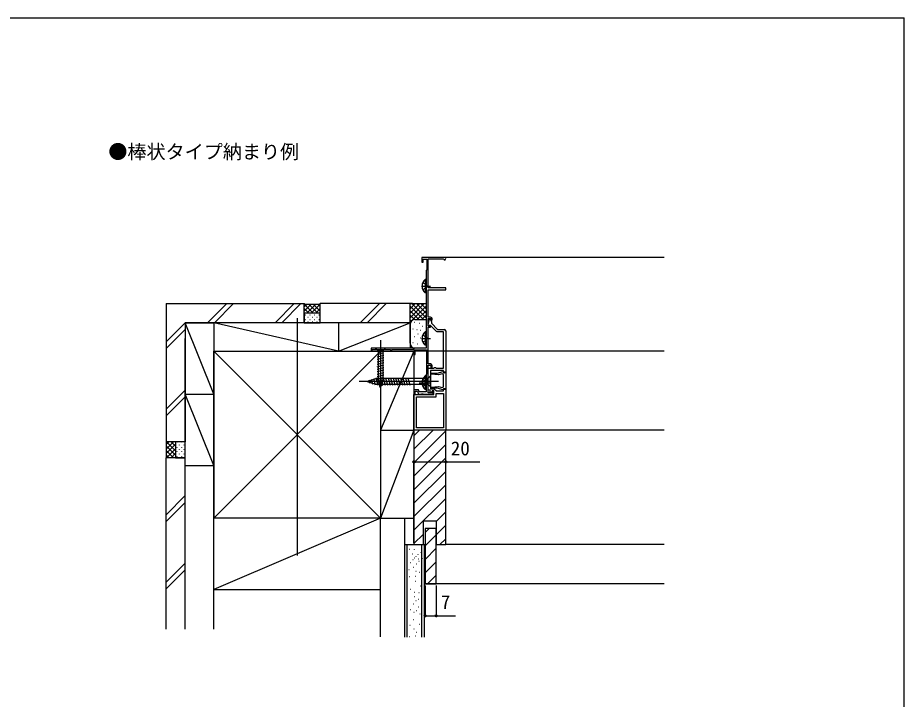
# Model space of a CAD drawing. Units: millimetres, scale not verified. Extents: x -525 to 525, y -784 to 780.
# Drawn here: x -33 to 525, y 317 to 746 of the extents above; entities that cross this region are included whole.
import ezdxf
from ezdxf.enums import TextEntityAlignment as Align

# ---------------------------------------------------------------- set-up
doc = ezdxf.new("R2010")
doc.units = ezdxf.units.MM
doc.header["$LTSCALE"] = 4
for name, color, linetype in [('0-1_USER1', 3, 'Continuous'), ('0-2_YKK_11E', 7, 'Continuous'), ('0-3_YKK_12', 2, 'Continuous'), ('0-4_YKK_13', 4, 'Continuous'), ('0-5_YKK_D', 6, 'Continuous'), ('0-6_YKK_ZWAK', 7, 'Continuous'), ('0-7_YSS_K', 3, 'Continuous'), ('0-8_YSS_KE', 3, 'Continuous')]:
    doc.layers.add(name, color=color, linetype=linetype)
doc.styles.add('ＭＳ ゴシック', font='')
doc.styles.get('ＭＳ ゴシック').set_extended_font_data('MS Gothic')

msp = doc.modelspace()

# ---------------------------------------------------------------- linework, layer by layer
at = {"layer": '0-2_YKK_11E'}
for points in [[(235.936, 595.486), (221.636, 595.486), (221.636, 592.486), (222.436, 592.486), (222.436, 594.386), (224.636, 594.386), (224.636, 587.686), (224.436, 587.486), (224.236, 587.286)], [(227.136, 557.886), (225.636, 557.886), (225.636, 575.186), (236.636, 575.186), (236.636, 576.486), (225.636, 576.486), (225.636, 594.586), (235.07, 594.586), (235.33, 594.436)], [(224.236, 587.286), (224.236, 538.486), (189.636, 538.486), (189.636, 536.486), (190.336, 536.486), (190.336, 537.586), (201.936, 537.586), (201.936, 536.486), (202.636, 536.486), (202.636, 537.586), (215.736, 537.586), (216.336, 537.932), (216.636, 537.759), (216.636, 534.486), (217.436, 534.486), (217.436, 537.386), (224.436, 537.386), (224.436, 521.986), (224.236, 521.786), (224.236, 510.886), (219.878, 510.886), (219.405, 512.186), (216.636, 512.186), (216.636, 509.486), (217.436, 509.486), (217.436, 511.386), (218.845, 511.386), (219.536, 509.486), (221.478, 509.486), (221.661, 509.606), (222.211, 509.606), (222.395, 509.486), (228.736, 509.486), (228.736, 511.286), (228.036, 511.286), (228.036, 510.386), (225.636, 510.386), (225.636, 527.686), (227.236, 527.686), (227.236, 526.286)], [(227.036, 528.486), (225.636, 528.486), (225.636, 551.586), (227.136, 551.586), (227.136, 552.386), (225.636, 552.386), (225.636, 557.086), (227.336, 557.086), (227.336, 556.486), (227.836, 555.986), (228.136, 556.286), (228.136, 556.886)], [(230.622, 549.079), (227.015, 552.687), (225.936, 552.687), (225.636, 552.987), (225.641, 553.039), (226.136, 555.848), (226.136, 556.687), (226.836, 556.687), (227.636, 555.301), (227.636, 554.187), (231.536, 550.287), (235.635, 550.287)], [(236.635, 549.282), (236.635, 523.287), (235.236, 523.287), (235.236, 524.287), (227.135, 524.287), (227.135, 512.887), (229.436, 512.887), (230.836, 511.487), (235.236, 511.487), (235.236, 512.587), (236.636, 512.587), (236.636, 486.787), (216.636, 486.787), (216.636, 509.287), (229.036, 509.287), (229.036, 511.487), (228.036, 511.487), (227.672, 510.487), (226.825, 510.795), (226.786, 511.341), (226.747, 511.888), (225.635, 512.292), (225.635, 525.787), (229.135, 525.787), (229.635, 526.287), (230.135, 526.287), (230.635, 525.787), (235.135, 525.787), (235.135, 548.787), (231.329, 548.787)], [(227.236, 526.286), (228.036, 526.286), (228.036, 527.486)]]:
    msp.add_lwpolyline(points, dxfattribs=at)
for points in [[(236.636, 523.086), (236.636, 512.786), (235.936, 512.786), (235.402, 513.094), (235.152, 512.905), (235.259, 512.486), (234.982, 512.213), (231.165, 513.236), (227.349, 513.236), (227.324, 513.809), (232.1, 514.227), (234.413, 513.607), (235.136, 514.025), (235.136, 521.846), (234.413, 522.264), (232.1, 521.644), (227.324, 522.062), (227.349, 522.636), (231.165, 522.636), (234.982, 523.658), (235.259, 523.385), (235.152, 522.966), (235.402, 522.777), (235.936, 523.086)], [(235.136, 509.987), (235.136, 488.287), (218.136, 488.287), (218.136, 507.787), (230.536, 507.787), (230.536, 509.987)]]:
    msp.add_lwpolyline(points, close=True, dxfattribs=at)
for centre, radius, start, end in [((235.936, 594.786), 0.7, 210, 89.99999), ((227.136, 556.886), 1, 0.00001, 89.99999), ((231.329, 549.787), 1, 225, 269.99999), ((235.633, 549.285), 1.002, 359.88268, 89.88266), ((227.036, 527.486), 1, 0.00001, 89.99999)]:
    msp.add_arc(centre, radius, start, end, dxfattribs=at)
at = {"layer": '0-3_YKK_12'}
for p, q in [((374.136, 595.486), (235.934, 595.486)), ((143.136, 557.336), (143.136, 407.882)), ((374.136, 536.487), (216.636, 536.487)), ((374.136, 486.787), (236.636, 486.787)), ((374.136, 414.787), (236.638, 414.787)), ((374.136, 389.987), (223.638, 389.987))]:
    msp.add_line(p, q, dxfattribs=at)
at = {"layer": '0-4_YKK_13'}
for p, q in [((223.727, 581.737), (223.727, 573.237)), ((224.236, 581.737), (223.727, 581.737)), ((224.236, 581.737), (224.236, 573.237)), ((221.279, 577.487), (226.956, 577.487)), ((224.236, 579.487), (224.236, 575.487)), ((224.236, 573.237), (223.727, 573.237)), ((223.727, 548.736), (223.727, 540.236)), ((224.236, 548.736), (223.727, 548.736)), ((224.236, 548.736), (224.236, 540.236)), ((195.635, 543.487), (195.635, 510.574)), ((221.279, 544.486), (226.956, 544.486)), ((224.236, 546.486), (224.236, 542.486)), ((198.735, 538.487), (192.535, 538.487)), ((192.535, 538.487), (194.085, 536.937)), ((193.535, 534.51), (197.735, 535.636)), ((194.085, 536.937), (194.085, 518.403)), ((197.185, 536.937), (194.085, 536.937)), ((198.735, 538.487), (197.185, 536.937)), ((197.185, 518.403), (197.185, 536.937)), ((224.236, 540.236), (223.727, 540.236)), ((193.535, 532.957), (197.735, 534.083)), ((193.535, 531.404), (197.735, 532.53)), ((193.535, 529.851), (197.735, 530.977)), ((193.535, 528.299), (197.735, 529.424)), ((193.535, 526.746), (197.735, 527.871)), ((193.535, 525.193), (197.735, 526.318)), ((193.535, 523.64), (197.735, 524.765)), ((187.135, 517.487), (192.685, 519.237)), ((189.714, 518.876), (190.527, 515.84)), ((191.146, 519.328), (192.223, 515.305)), ((192.578, 519.779), (193.808, 515.187)), ((225.385, 519.237), (192.685, 519.237)), ((193.535, 522.087), (197.735, 523.212)), ((193.535, 520.534), (197.735, 521.659)), ((193.535, 518.981), (197.735, 520.106)), ((194.129, 519.787), (195.361, 515.187)), ((195.681, 519.787), (196.914, 515.187)), ((197.234, 519.787), (198.467, 515.187)), ((198.787, 519.787), (200.02, 515.187)), ((200.34, 519.787), (201.573, 515.187)), ((201.893, 519.787), (203.126, 515.187)), ((203.446, 519.787), (204.679, 515.187)), ((204.999, 519.787), (206.232, 515.187)), ((206.552, 519.787), (207.784, 515.187)), ((208.105, 519.787), (209.337, 515.187)), ((209.658, 519.787), (210.89, 515.187)), ((211.211, 519.787), (212.443, 515.187)), ((212.764, 519.787), (213.996, 515.187)), ((223.728, 520.937), (223.728, 512.437)), ((224.236, 520.937), (223.728, 520.937)), ((224.236, 520.937), (224.236, 512.437)), ((227.135, 520.987), (225.385, 519.237)), ((225.385, 515.737), (225.385, 519.237)), ((227.135, 513.987), (227.135, 520.987)), ((232.135, 517.487), (182.135, 517.487)), ((187.135, 517.487), (192.685, 515.737)), ((188.282, 518.425), (188.831, 516.375)), ((192.685, 515.737), (225.385, 515.737)), ((193.793, 517.497), (197.735, 518.554)), ((195.635, 513.487), (194.085, 518.403)), ((194.245, 516.065), (197.281, 516.879)), ((194.696, 514.634), (196.746, 515.183)), ((195.635, 513.487), (197.185, 518.403)), ((219.825, 516.687), (226.956, 516.687)), ((224.236, 518.687), (224.236, 514.687)), ((227.135, 513.987), (225.385, 515.737)), ((224.236, 512.437), (223.728, 512.437))]:
    msp.add_line(p, q, dxfattribs=at)
for points in [[(222.14, 579.562), (224.047, 578.632), (224.656, 577.487)], [(222.14, 575.412), (224.047, 576.342), (224.656, 577.487)], [(222.14, 546.561), (224.047, 545.631), (224.656, 544.486)], [(222.14, 542.411), (224.047, 543.341), (224.656, 544.486)], [(222.14, 518.762), (224.047, 517.832), (224.656, 516.687)], [(222.14, 514.612), (224.047, 515.542), (224.656, 516.687)]]:
    msp.add_lwpolyline(points, dxfattribs=at)
for centre in [(227.268, 577.487), (227.268, 544.486), (227.268, 516.687)]:
    msp.add_arc(centre, 5.531, 129.79413, 230.20587, dxfattribs=at)
at = {"layer": '0-5_YKK_D'}
for p, q in [((216.638, 415.787), (216.638, 467.787)), ((236.638, 415.787), (236.638, 467.787)), ((223.638, 388.987), (223.638, 368.987)), ((230.638, 388.987), (230.638, 368.987))]:
    msp.add_line(p, q, dxfattribs=at)
for points in [[(216.638, 466.787), (236.638, 466.787), (258.143, 466.787)], [(223.638, 369.987), (230.638, 369.987), (242.666, 369.987)]]:
    msp.add_lwpolyline(points, dxfattribs=at)
for centre in [(216.638, 466.787), (236.638, 466.787), (223.638, 369.987), (230.638, 369.987)]:
    msp.add_circle(centre, 0.637, dxfattribs=at)
at = {"layer": '0-6_YKK_ZWAK'}
msp.add_line((-524.9, 746.5), (525.1, 746.5), dxfattribs=at)
msp.add_lwpolyline([(-524.9, -783.5), (525.1, -783.5), (525.1, 746.5)], dxfattribs=at)
at = {"layer": '0-7_YSS_K'}
for p, q in [((226.135, 575.186), (236.356, 575.186)), ((86.82, 554.486), (98.82, 566.486)), ((91.063, 554.486), (103.063, 566.486)), ((129.247, 554.486), (141.247, 566.486)), ((133.489, 554.486), (145.489, 566.486)), ((147.636, 566.486), (147.936, 566.186)), ((147.636, 561.8), (152.023, 566.186)), ((147.636, 564.628), (149.194, 566.186)), ((147.636, 566.143), (153.293, 560.486)), ((147.936, 566.186), (157.336, 566.186)), ((149.151, 560.486), (154.851, 566.186)), ((150.422, 566.186), (156.122, 560.486)), ((151.98, 560.486), (157.636, 566.143)), ((153.25, 566.186), (157.636, 561.8)), ((156.079, 566.186), (157.636, 564.628)), ((157.636, 566.486), (157.336, 566.186)), ((182.883, 554.487), (194.883, 566.487)), ((187.125, 554.487), (199.125, 566.487)), ((214.235, 566.487), (224.235, 566.487)), ((214.235, 554.487), (214.235, 566.487)), ((223.093, 566.487), (214.235, 557.629)), ((220.265, 566.487), (214.235, 560.457)), ((217.436, 566.487), (214.235, 563.286)), ((214.608, 566.487), (214.235, 566.114)), ((224.235, 564.8), (214.235, 554.8)), ((222.549, 556.487), (214.235, 564.8)), ((224.235, 557.629), (215.378, 566.487)), ((224.235, 560.457), (218.206, 566.487)), ((224.235, 563.286), (221.034, 566.487)), ((224.235, 566.114), (223.863, 566.487)), ((147.636, 563.315), (150.465, 560.486)), ((147.636, 560.486), (147.636, 554.486)), ((157.636, 560.486), (147.636, 560.486)), ((148.394, 559.386), (148.594, 559.386)), ((149.808, 557.971), (150.008, 557.971)), ((151.222, 559.386), (151.422, 559.386)), ((152.636, 557.971), (152.836, 557.971)), ((154.051, 559.386), (154.251, 559.386)), ((154.808, 560.486), (157.636, 563.315)), ((155.465, 557.971), (155.665, 557.971)), ((156.879, 559.386), (157.079, 559.386)), ((219.721, 556.487), (214.235, 561.972)), ((216.91, 556.469), (214.235, 559.143)), ((224.235, 561.972), (218.75, 556.487)), ((224.235, 559.143), (221.561, 556.469)), ((72.636, 554.486), (60.634, 542.484)), ((90.636, 509.487), (72.636, 554.486)), ((72.636, 554.486), (90.636, 554.486)), ((170.615, 554.486), (90.636, 554.486)), ((147.636, 554.486), (157.636, 554.486)), ((148.394, 556.557), (148.594, 556.557)), ((149.808, 555.143), (150.008, 555.143)), ((151.222, 556.557), (151.422, 556.557)), ((152.636, 555.143), (152.836, 555.143)), ((154.051, 556.557), (154.251, 556.557)), ((155.465, 555.143), (155.665, 555.143)), ((156.879, 556.557), (157.079, 556.557)), ((214.235, 554.487), (169.235, 554.487)), ((215.03, 555.52), (214.235, 556.315)), ((214.235, 541.487), (214.235, 553.487)), ((217.041, 554.659), (216.841, 554.659)), ((217.235, 556.487), (224.235, 556.487)), ((220.379, 553.991), (220.179, 553.991)), ((72.636, 550.243), (60.634, 538.241)), ((216.039, 550.319), (215.839, 550.319)), ((218.71, 549.985), (218.51, 549.985)), ((219.312, 547.192), (219.112, 547.192)), ((221.046, 549.652), (220.846, 549.652)), ((222.235, 552.161), (222.035, 552.161)), ((72.636, 499.486), (72.636, 544.486)), ((90.636, 544.486), (90.636, 536.487)), ((216.039, 541.804), (215.839, 541.804)), ((217.041, 545.646), (216.841, 545.646)), ((220.712, 544.645), (220.512, 544.645)), ((195.636, 536.487), (90.636, 431.487)), ((90.636, 536.487), (216.636, 536.487)), ((90.636, 386.487), (90.636, 536.487)), ((90.636, 536.486), (160.636, 536.486)), ((216.636, 536.487), (195.636, 486.787)), ((195.636, 536.487), (195.636, 431.487)), ((216.636, 536.487), (216.636, 486.787)), ((223.935, 538.487), (217.235, 538.487)), ((219.043, 540.973), (218.843, 540.973)), ((72.636, 512.06), (60.636, 500.06)), ((72.636, 507.817), (60.636, 495.817)), ((72.636, 509.486), (89.636, 509.486)), ((90.636, 464.487), (72.636, 509.486)), ((72.636, 509.486), (90.636, 509.486)), ((72.636, 454.486), (72.636, 499.486)), ((195.636, 486.787), (216.636, 486.787)), ((216.638, 483.267), (220.157, 486.787)), ((216.638, 474.782), (228.643, 486.787)), ((216.638, 466.297), (236.638, 486.297)), ((60.636, 479.486), (60.936, 479.186)), ((60.936, 475.1), (65.323, 479.486)), ((60.936, 477.928), (62.494, 479.486)), ((60.936, 469.786), (60.936, 479.186)), ((60.936, 472.271), (66.636, 477.971)), ((66.636, 471.001), (60.936, 476.701)), ((66.636, 473.829), (60.98, 479.486)), ((60.98, 469.486), (66.636, 475.143)), ((66.636, 476.658), (63.808, 479.486)), ((67.737, 478.729), (67.737, 478.929)), ((67.737, 475.9), (67.737, 476.1)), ((69.151, 477.315), (69.151, 477.515)), ((69.151, 474.486), (69.151, 474.686)), ((70.565, 478.729), (70.565, 478.929)), ((70.565, 475.9), (70.565, 476.1)), ((71.98, 477.315), (71.98, 477.515)), ((71.98, 474.486), (71.98, 474.686)), ((216.638, 457.812), (236.638, 477.812)), ((60.636, 469.486), (60.936, 469.786)), ((65.323, 469.486), (60.936, 473.872)), ((62.494, 469.486), (60.936, 471.044)), ((63.808, 469.486), (66.636, 472.315)), ((67.737, 473.072), (67.737, 473.272)), ((67.737, 470.243), (67.737, 470.443)), ((69.151, 471.658), (69.151, 471.858)), ((70.565, 473.072), (70.565, 473.272)), ((70.565, 470.243), (70.565, 470.443)), ((71.98, 471.658), (71.98, 471.858)), ((216.638, 449.326), (236.638, 469.326)), ((72.636, 464.486), (90.636, 464.486)), ((216.638, 440.841), (236.638, 460.841)), ((216.638, 432.356), (236.638, 452.356)), ((72.636, 445.591), (60.636, 433.591)), ((72.636, 441.349), (60.636, 429.349)), ((216.638, 423.87), (236.638, 443.87)), ((230.638, 429.385), (236.638, 435.385)), ((195.636, 431.487), (90.636, 431.487)), ((195.636, 356.76), (195.636, 431.487)), ((195.636, 431.487), (216.638, 431.487)), ((210.636, 431.487), (210.636, 356.446)), ((223.638, 422.385), (226.24, 424.987)), ((230.638, 420.9), (236.638, 426.9)), ((216.638, 415.385), (222.638, 421.385)), ((223.638, 413.9), (230.638, 420.9)), ((233.01, 414.787), (236.638, 418.415)), ((210.636, 414.787), (223.636, 414.787)), ((212.136, 414.787), (212.136, 356.446)), ((221.636, 356.446), (221.636, 414.787)), ((223.136, 414.787), (223.136, 356.446)), ((212.662, 407.454), (212.462, 407.454)), ((213.753, 411.724), (213.553, 411.724)), ((215.62, 408.775), (215.42, 408.775)), ((216.969, 411.761), (216.969, 411.961)), ((218.115, 407.345), (218.115, 407.545)), ((219.249, 408.285), (219.249, 408.485)), ((221.233, 409.817), (221.233, 410.017)), ((223.638, 405.415), (230.638, 412.415)), ((72.636, 403.165), (60.636, 391.165)), ((214.606, 403.19), (214.406, 403.19)), ((216.138, 405.174), (215.938, 405.174)), ((217.078, 406.307), (216.878, 406.307)), ((218.38, 402.371), (218.18, 402.371)), ((219.433, 405.635), (219.233, 405.635)), ((219.95, 404.165), (219.75, 404.165)), ((222.052, 406.043), (222.052, 406.243)), ((223.638, 396.929), (230.638, 403.929)), ((72.636, 398.922), (60.636, 386.922)), ((213.516, 398.919), (213.316, 398.919)), ((216.474, 400.24), (216.274, 400.24)), ((217.932, 397.773), (217.732, 397.773)), ((220.287, 397.1), (220.087, 397.1)), ((213.97, 394.467), (213.77, 394.467)), ((217.595, 394.633), (217.395, 394.633)), ((217.708, 391.493), (217.508, 391.493)), ((225.181, 389.987), (230.638, 395.444)), ((90.636, 361.512), (90.636, 386.487)), ((214.515, 386.38), (214.315, 386.38)), ((220.735, 388.577), (220.535, 388.577)), ((217.035, 384.652), (216.835, 384.652)), ((217.147, 381.961), (216.947, 381.961)), ((218.044, 379.269), (217.844, 379.269)), ((219.502, 380.279), (219.302, 380.279)), ((219.95, 384.316), (219.75, 384.316)), ((214.606, 373.75), (214.406, 373.75)), ((216.362, 377.251), (216.162, 377.251)), ((219.502, 375.344), (219.302, 375.344)), ((216.698, 371.98), (216.498, 371.98)), ((218.493, 372.989), (218.293, 372.989)), ((220.623, 370.971), (220.423, 370.971)), ((214.243, 363.846), (214.043, 363.846)), ((216.362, 367.382), (216.162, 367.382)), ((220.287, 364.467), (220.087, 364.467)), ((216.698, 361.439), (216.498, 361.439)), ((217.82, 357.177), (217.62, 357.177)), ((218.493, 359.42), (218.293, 359.42)), ((213.97, 356.577), (213.77, 356.577))]:
    msp.add_line(p, q, dxfattribs=at)
for points in [[(169.235, 536.487), (90.636, 554.486), (90.636, 536.487)], [(169.235, 536.487), (214.235, 554.487), (214.235, 538.487)], [(169.235, 554.487), (169.235, 536.487), (216.235, 536.487)], [(195.636, 431.487), (90.636, 536.487), (90.636, 431.487)], [(216.638, 486.787), (195.636, 431.487), (90.636, 386.487), (195.636, 386.487)]]:
    msp.add_lwpolyline(points, dxfattribs=at)
msp.add_lwpolyline([(72.636, 479.486), (66.636, 479.486), (66.636, 469.486), (72.636, 469.486)], close=True, dxfattribs=at)
for centre, start, end in [((217.235, 553.487), 90, 180), ((217.235, 541.487), 180, 270)]:
    msp.add_arc(centre, 3, start, end, dxfattribs=at)
at = {"layer": '0-8_YSS_KE'}
for p, q in [((60.636, 566.486), (147.636, 566.486)), ((60.636, 566.486), (60.636, 479.486)), ((147.636, 554.486), (147.636, 566.486)), ((215.615, 566.486), (157.636, 566.486)), ((157.636, 554.486), (157.636, 566.486)), ((214.235, 554.487), (214.235, 566.487)), ((72.636, 554.486), (72.636, 479.486)), ((147.636, 554.486), (72.636, 554.486)), ((72.636, 479.486), (60.636, 479.486)), ((72.636, 469.486), (60.636, 469.486)), ((60.636, 361.512), (60.636, 469.486)), ((72.636, 361.512), (72.636, 469.486))]:
    msp.add_line(p, q, dxfattribs=at)
for points in [[(236.638, 414.787), (236.638, 486.787), (216.638, 486.787), (216.638, 414.787), (222.638, 414.787), (222.638, 429.787), (230.638, 429.787), (230.638, 414.787)], [(230.638, 389.987), (230.638, 424.987), (223.638, 424.987), (223.638, 389.987)]]:
    msp.add_lwpolyline(points, close=True, dxfattribs=at)

# ---------------------------------------------------------------- texts
at = {"layer": '0-1_USER1', "style": 'ＭＳ ゴシック'}
msp.add_text('●棒状タイプ納まり例', height=8.798, dxfattribs=at).set_placement((24.373, 655.082), align=Align.BOTTOM_LEFT)
at = {"layer": '0-5_YKK_D', "style": 'ＭＳ ゴシック'}
for s, p in [('20', (239.802, 468.287)), ('7', (233.529, 371.487))]:
    msp.add_text(s, height=8.798, dxfattribs=at).set_placement(p, align=Align.BOTTOM_LEFT)

doc.saveas('drawing.dxf')
